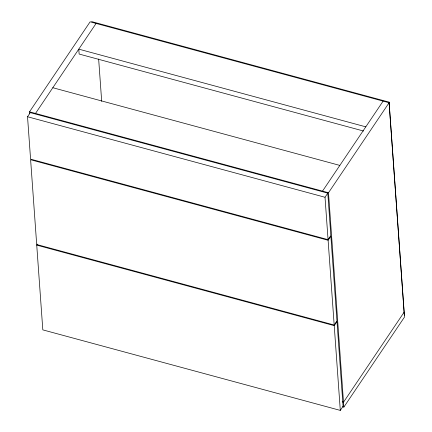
<?xml version="1.0" encoding="UTF-8"?>
<svg xmlns="http://www.w3.org/2000/svg" width="432" height="432" viewBox="0 0 432 432"><rect width="100%" height="100%" fill="white"/><g stroke="black" fill="none" stroke-linecap="round" stroke-linejoin="round"><path stroke-width="0.65" d="M29.662 113.832L29.516 111.818L90.121 21.816L389.097 102.74L404.465 317.099L343.861 407.101L342.554 406.75M27.535 116.748L30.305 112.633L327.791 193.153L330.831 235.537L328.061 239.652L30.575 159.127L27.535 116.748L325.021 197.267L328.061 239.652M35.494 113.438L96.098 23.431M340.297 410.4L334.222 325.636L336.992 321.521L343.067 406.285L340.297 410.4L42.817 329.875L36.736 245.117L37.433 244.085M322.515 191.128L383.119 101.12M325.021 197.267L327.791 193.153M388.395 103.151L389.086 102.125L91.606 21.6M343.861 407.101L328.493 192.748L389.097 102.74M328.104 240.262L330.874 236.147L336.949 320.911L334.179 325.026L36.693 244.501L30.618 159.743L328.104 240.262L334.179 325.026M404.114 312.196L343.51 402.203L342.203 401.846M365.801 126.841L78.786 49.145L79.137 54.049L363.55 131.031M52.812 87.723L339.833 165.413M29.516 111.818L328.493 192.748M36.736 245.117L334.222 325.636M389.086 102.125L404.363 315.252M98.647 59.011L101.682 101.309"/></g></svg>
